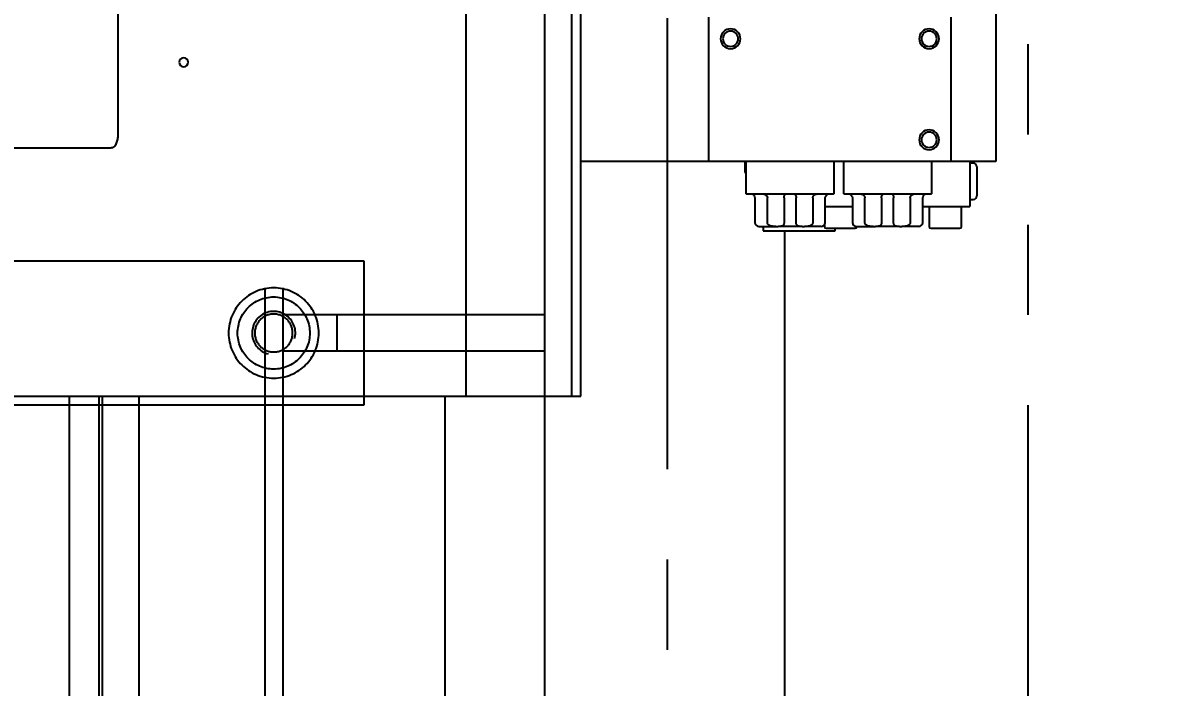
# Model space of a CAD drawing. Header units: millimetres. Extents: x 10462777 to 22643323, y 453826 to 1389191.
# Drawn here: x 11299727 to 11300363, y 597961 to 598329 of the extents above; entities that cross this region are included whole.
import ezdxf

# ---------------------------------------------------------------- set-up
doc = ezdxf.new("R2010")
doc.units = ezdxf.units.MM
doc.header["$LTSCALE"] = 200
doc.header["$MEASUREMENT"] = 0
doc.header["$PDMODE"] = 35
doc.header["$PDSIZE"] = -5
doc.linetypes.add('DASHED', pattern=[3.5, 2, -1.5])
doc.linetypes.add('PHANTOM', pattern=[2.5, 1.25, -0.25, 0.25, -0.25, 0.25, -0.25])
doc.layers.get('0').update_dxf_attribs({"linetype": 'CONTINUOUS'})
doc.layers.get('DEFPOINTS').update_dxf_attribs({"linetype": 'CONTINUOUS'})
doc.layers.add('2', color=2, linetype='CONTINUOUS')
doc.layers.add('LAYOUT', color=8, linetype='CONTINUOUS', lineweight=25)
doc.layers.add('TOP$23', color=7, linetype='CONTINUOUS', true_color=0xffffff)
doc.styles.get("Standard").update_dxf_attribs({"font": 'SYMBOL'})
doc.dimstyles.new('DS ROBOTEC', dxfattribs={"dimscale": 0, "dimtxt": 2.5, "dimasz": 2.5, "dimexe": 0.3, "dimexo": 0.3, "dimgap": 0.5, "dimtad": 1, "dimzin": 9, "dimdsep": 46, "dimtxsty": 'Standard', "dimblk": 'OPEN', "dimcen": 0, "dimclrd": 4, "dimclre": 4, "dimclrt": 110, "dimazin": 2, "dimtm": 1.5, "dimtfac": 1, "dimtmove": 0, "dimatfit": 3, "dimldrblk": 'OPEN', "dimfxl": 1, "dimtfill": 1, "dimtolj": 1, "dimlwd": -1, "dimlwe": -1, "dimarcsym": 0})

# ---------------------------------------------------------------- blocks, each defined once
blk = doc.blocks.new('r710ic')
at = {"layer": 'LAYOUT', "color": 3}
blk.add_circle((272041.37, 104232.63), 2050.12, dxfattribs=at)
blk = doc.blocks.new('A$C7DA30AB0')
at = {"layer": 'LAYOUT', "color": 6, "linetype": 'PHANTOM'}
blk.add_circle((3030.45, 3025.99, 0), 2693.02, dxfattribs=at)
blk = doc.blocks.new('_OPEN')
at = {"color": 0, "linetype": 'ByBlock'}
for p, q in [((-1, 0.1667), (0, 0)), ((0, 0), (-1, -0.1667)), ((0, 0), (-1, 0))]:
    blk.add_line(p, q, dxfattribs=at)
blk = doc.blocks.new('*D367')
at = {"color": 4, "linetype": 'ByBlock', "ltscale": 10, "transparency": 16777216}
for p, q in [((11300640.8, 598366.89), (11300640.8, 596883.44)), ((11300889.41, 596619.67), (11300889.41, 596925.44)), ((11300465.8, 596904.44), (11300290.8, 596904.44)), ((11300640.8, 596904.44), (11300889.41, 596904.44)), ((11301064.41, 596904.44), (11301239.41, 596904.44))]:
    blk.add_line(p, q, dxfattribs=at)
at = {"layer": 'DEFPOINTS', "color": 0, "ltscale": 10, "transparency": 16777216}
for p in [(11300640.8, 598387.89, 0), (11300889.41, 596904.44), (11300889.41, 596598.67, 0)]:
    blk.add_point(p, dxfattribs=at)
at = {"color": 4, "ltscale": 10, "transparency": 16777216, "xscale": 175, "yscale": 175, "zscale": 175}
blk.add_blockref('_OPEN', (11300640.8, 596904.44), dxfattribs=at)
at = {"color": 4, "ltscale": 10, "transparency": 16777216, "xscale": 175, "yscale": 175, "zscale": 175, "rotation": 180}
blk.add_blockref('_OPEN', (11300889.41, 596904.44), dxfattribs=at)
at = {"color": 110, "ltscale": 10, "transparency": 16777216, "insert": (11300765.1, 597063.71), "char_height": 175, "attachment_point": 5, "bg_fill": 3, "box_fill_scale": 1.25, "bg_fill_color": 256, "bg_fill_true_color": 13158600, "bg_fill_transparency": 0}
blk.add_mtext('\\A1;249', dxfattribs=at)

msp = doc.modelspace()

# ---------------------------------------------------------------- linework, layer by layer
at = {"layer": '2', "color": 124, "linetype": 'Continuous'}
for p, q in [((11299779.29829, 598470.79251, 0), (11299779.29829, 598267.00326, 0)), ((11299972.28397, 598121.78755, 0), (11299972.28397, 598470.79251, 0)), ((11300030.79333, 598121.78755, 0), (11300030.79333, 598463.37553, 0)), ((11300035.79341, 598121.78755, 0), (11300035.79341, 598446.79217, 0)), ((11298905.9994, 598259.26174, 0), (11299775.56767, 598259.26174, 0)), ((11299563.7867, 598121.78755, 0), (11299972.28397, 598121.78755, 0)), ((11299972.28397, 598121.78755, 0), (11300030.79333, 598121.78755, 0)), ((11300030.79333, 598121.78755, 0), (11300035.79341, 598121.78755, 0))]:
    msp.add_line(p, q, dxfattribs=at)
at = {"layer": '2', "color": 252, "linetype": 'Continuous'}
for p, q in [((11300265.79667, 598423.29129, 0), (11300265.79667, 598251.7894, 0)), ((11300106.79441, 598251.7894, 0), (11300106.79441, 598331.79054, 0)), ((11300240.79632, 598331.79054, 0), (11300240.79632, 598251.7894, 0)), ((11300240.92132, 598264.20346, 0), (11300240.79632, 598264.20346, 0)), ((11300240.92132, 598263.61873, 0), (11300240.79632, 598263.61873, 0)), ((11300240.92132, 598261.71181, 0), (11300240.79632, 598261.71181, 0)), ((11300106.79488, 598251.7894, 0), (11300035.7945, 598251.7894, 0)), ((11300240.79632, 598251.7894, 0), (11300106.79441, 598251.7894, 0)), ((11300126.7947, 598251.79018, 0), (11300126.7947, 598245.68931, 0)), ((11300235.3977, 598251.6644, 0), (11300235.3977, 598251.7894, 0)), ((11300237.30462, 598251.6644, 0), (11300237.30462, 598251.7894, 0)), ((11300237.88935, 598251.6644, 0), (11300237.88935, 598251.7894, 0)), ((11300265.79667, 598251.7894, 0), (11300240.79452, 598251.7894, 0)), ((11300251.29647, 598251.78924, 0), (11300251.29647, 598226.78904, 0)), ((11300253.2965, 598250.78939, 0), (11300251.29647, 598250.78939, 0)), ((11300255.29652, 598248.78936, 0), (11300255.29652, 598232.78913, 0)), ((11300126.7947, 598245.68931, 0), (11300127.29509, 598245.68931, 0)), ((11300251.29647, 598230.7891, 0), (11300253.2965, 598230.7891, 0)), ((11300171.29572, 598226.78904, 0), (11300186.29578, 598226.78904, 0)), ((11300225.29539, 598226.78904, 0), (11300251.29647, 598226.78904, 0)), ((11300228.79615, 598226.78904, 0), (11300228.79615, 598215.78889, 0)), ((11300246.7964, 598215.78889, 0), (11300246.7964, 598226.78904, 0)), ((11300136.79484, 598215.78918, 0), (11300136.79484, 598213.38885, 0)), ((11300170.79532, 598216.59259, 0), (11300170.79532, 598215.78889, 0)), ((11300171.79534, 598214.78887, 0), (11300179.79545, 598214.78887, 0)), ((11300176.79541, 598213.38885, 0), (11300176.79541, 598214.78888, 0)), ((11300179.79545, 598214.78887, 0), (11300187.79556, 598214.78887, 0)), ((11300229.79616, 598214.78887, 0), (11300237.79627, 598214.78887, 0)), ((11300237.79627, 598214.78887, 0), (11300245.79639, 598214.78887, 0)), ((11300136.79484, 598213.38885, 0), (11300176.79541, 598213.38885, 0)), ((11300148.79501, 597375.90946, 0), (11300148.79501, 598213.38354, 0)), ((11299752.53938, 597375.89318, 0), (11299752.53938, 598121.76994, 0)), ((11299768.78961, 598121.79787, 0), (11299768.78961, 597375.90524, 0)), ((11299770.78964, 597375.9293, 0), (11299770.78964, 598121.8149, 0)), ((11299790.84243, 598121.79335, 0), (11299790.84243, 597121.77757, 0)), ((11299960.73984, 597121.77757, 0), (11299960.73984, 598121.79335, 0)), ((11299752.54063, 598116.78748, 0), (11299672.78825, 598116.78748, 0))]:
    msp.add_line(p, q, dxfattribs=at)
at = {"layer": '2', "color": 60, "linetype": 'Continuous'}
for p, q in [((11300127.29471, 598251.7894, 0), (11300127.29471, 598233.78914, 0)), ((11300176.2954, 598233.78914, 0), (11300176.2954, 598251.7894, 0)), ((11300181.29547, 598251.7894, 0), (11300181.29547, 598233.78914, 0)), ((11300230.29617, 598233.78914, 0), (11300230.29617, 598251.7894, 0)), ((11300127.66692, 598233.78914, 0), (11300127.29471, 598233.78914, 0)), ((11300127.66692, 598233.78914, 0), (11300131.93421, 598233.78914, 0)), ((11300131.93421, 598233.78914, 0), (11300137.35073, 598233.78914, 0)), ((11300137.35073, 598233.78914, 0), (11300166.23937, 598233.78914, 0)), ((11300166.23937, 598233.78914, 0), (11300171.65589, 598233.78914, 0)), ((11300171.65589, 598233.78914, 0), (11300175.92319, 598233.78914, 0)), ((11300176.2954, 598233.78914, 0), (11300175.92319, 598233.78914, 0)), ((11300181.66769, 598233.78914, 0), (11300181.29547, 598233.78914, 0)), ((11300181.66769, 598233.78914, 0), (11300185.93498, 598233.78914, 0)), ((11300185.93498, 598233.78914, 0), (11300191.3515, 598233.78914, 0)), ((11300191.3515, 598233.78914, 0), (11300220.24014, 598233.78914, 0)), ((11300220.24014, 598233.78914, 0), (11300225.65666, 598233.78914, 0)), ((11300225.65666, 598233.78914, 0), (11300229.92395, 598233.78914, 0)), ((11300230.29617, 598233.78914, 0), (11300229.92395, 598233.78914, 0)), ((11300132.29478, 598231.58911, 0), (11300132.29478, 598217.98892, 0)), ((11300139.23776, 598217.98892, 0), (11300139.23776, 598231.58911, 0)), ((11300148.43566, 598231.58911, 0), (11300148.43566, 598217.98892, 0)), ((11300155.15445, 598217.98892, 0), (11300155.15445, 598231.58911, 0)), ((11300164.35235, 598231.58911, 0), (11300164.35235, 598217.98892, 0)), ((11300171.29533, 598217.98892, 0), (11300171.29533, 598231.58911, 0)), ((11300186.29554, 598231.58911, 0), (11300186.29554, 598217.98892, 0)), ((11300193.23852, 598217.98892, 0), (11300193.23852, 598231.58911, 0)), ((11300202.43643, 598231.58911, 0), (11300202.43643, 598217.98892, 0)), ((11300209.15521, 598217.98892, 0), (11300209.15521, 598231.58911, 0)), ((11300218.35312, 598231.58911, 0), (11300218.35312, 598217.98892, 0)), ((11300225.2961, 598217.98892, 0), (11300225.2961, 598231.58911, 0)), ((11300134.49481, 598215.78889, 0), (11300143.8742, 598215.78889, 0)), ((11300143.8742, 598215.78889, 0), (11300145.10229, 598215.78889, 0)), ((11300158.48781, 598215.78889, 0), (11300145.10229, 598215.78889, 0)), ((11300158.48781, 598215.78889, 0), (11300159.71591, 598215.78889, 0)), ((11300169.0953, 598215.78889, 0), (11300159.71591, 598215.78889, 0)), ((11300188.49557, 598215.78889, 0), (11300197.87497, 598215.78889, 0)), ((11300197.87497, 598215.78889, 0), (11300199.10306, 598215.78889, 0)), ((11300212.48858, 598215.78889, 0), (11300199.10306, 598215.78889, 0)), ((11300212.48858, 598215.78889, 0), (11300213.71667, 598215.78889, 0)), ((11300223.09607, 598215.78889, 0), (11300213.71667, 598215.78889, 0))]:
    msp.add_line(p, q, dxfattribs=at)
at = {"layer": '2', "color": 252, "linetype": 'Continuous', "extrusion": (0, 0, -1)}
for centre, radius in [((-11300118.79458, 598319.79037, 0), 5.50008), ((-11300118.79458, 598319.79037, 0), 4.25006), ((-11300228.79615, 598319.79037, 0), 5.50008), ((-11300228.79615, 598319.79037, 0), 4.25006), ((-11300228.79615, 598263.78957, 0), 5.50008), ((-11300228.79615, 598263.78957, 0), 4.25006)]:
    msp.add_circle(centre, radius, dxfattribs=at)
at = {"layer": '2', "color": 124, "linetype": 'Continuous', "extrusion": (0, 0, -1)}
msp.add_circle((-11299815.79028, 598306.79018, 0), 2.50004, dxfattribs=at)
at = {"layer": '2', "color": 252, "linetype": 'Continuous'}
for centre, radius, start, end in [((11300253.2965, 598248.78936, 0), 2.00003, 0, 90), ((11300253.2965, 598232.78913, 0), 2.00003, 270, 0), ((11300171.79534, 598215.78889, 0), 1.00001, 180, 270), ((11300187.79556, 598215.78889, 0), 1.00001, 270, 0), ((11300229.79616, 598215.78889, 0), 1.00001, 180, 270), ((11300245.79639, 598215.78889, 0), 1.00001, 270, 0)]:
    msp.add_arc(centre, radius, start, end, dxfattribs=at)
at = {"layer": '2', "color": 60, "linetype": 'Continuous', "extrusion": (0, 0, -1)}
for centre, start, end in [((-11300130.09475, 598231.58911, 0), 90, 180), ((-11300173.49536, 598231.58911, 0), 0, 90), ((-11300184.09551, 598231.58911, 0), 90, 180), ((-11300227.49613, 598231.58911, 0), 0, 90)]:
    msp.add_arc(centre, 2.20003, start, end, dxfattribs=at)
at = {"layer": '2', "color": 60, "linetype": 'Continuous'}
for centre, start, end in [((11300134.49481, 598217.98892, 0), 180, 270), ((11300169.0953, 598217.98892, 0), 270, 0), ((11300188.49557, 598217.98892, 0), 180, 270), ((11300223.09607, 598217.98892, 0), 270, 0)]:
    msp.add_arc(centre, 2.20003, start, end, dxfattribs=at)
at = {"layer": '2', "color": 124, "linetype": 'Continuous'}
msp.add_open_spline([(11299779.29829, 598267.00326, 0), (11299779.29829, 598266.22132, 0), (11299779.25256, 598265.44526, 0), (11299779.09978, 598264.29199, 0), (11299779.03468, 598263.90939, 0), (11299778.86969, 598263.14866, 0), (11299778.76938, 598262.76883, 0), (11299778.5247, 598262.02448, 0), (11299778.38072, 598261.65978, 0), (11299778.03084, 598260.95692, 0), (11299777.8283, 598260.62378, 0), (11299777.33262, 598260.01752, 0), (11299777.03888, 598259.74698, 0), (11299776.52183, 598259.4594, 0), (11299776.34161, 598259.38588, 0), (11299775.96431, 598259.28678, 0), (11299775.76585, 598259.26174, 0), (11299775.56767, 598259.26174, 0)], degree=3, knots=[0, 0, 0, 0, 0.25, 0.25, 0.375, 0.375, 0.5, 0.5, 0.625, 0.625, 0.75, 0.75, 0.875, 0.875, 0.9375, 0.9375, 1, 1, 1, 1], dxfattribs=at)
at = {"layer": '2', "color": 60, "linetype": 'Continuous'}
for points, knots in [([(11300136.80042, 598233.78914, 0), (11300136.93997, 598233.78914, 0), (11300137.08267, 598233.7746, 0), (11300137.36295, 598233.71956, 0), (11300137.50191, 598233.67917, 0), (11300137.91498, 598233.52019, 0), (11300138.17408, 598233.36945, 0), (11300138.64499, 598232.97994, 0), (11300138.84583, 598232.75187, 0), (11300139.073, 598232.34333, 0), (11300139.13277, 598232.20102, 0), (11300139.21548, 598231.9024, 0), (11300139.23776, 598231.74593, 0), (11300139.23776, 598231.58911, 0)], [0, 0, 0, 0, 0.125, 0.125, 0.25, 0.25, 0.5, 0.5, 0.75, 0.75, 0.875, 0.875, 1, 1, 1, 1]), ([(11300148.43566, 598231.58911, 0), (11300148.43566, 598231.74595, 0), (11300148.44689, 598231.89868, 0), (11300148.48874, 598232.19678, 0), (11300148.51968, 598232.34216, 0), (11300148.59372, 598232.61169, 0), (11300148.63758, 598232.73921, 0), (11300148.73162, 598232.97265, 0), (11300148.7816, 598233.07859, 0), (11300148.88459, 598233.27146, 0), (11300148.93807, 598233.35889, 0), (11300149.04288, 598233.50978, 0), (11300149.09446, 598233.57385, 0), (11300149.19466, 598233.67908, 0), (11300149.2435, 598233.72019, 0), (11300149.33378, 598233.77493, 0), (11300149.37567, 598233.78914, 0), (11300149.41411, 598233.78914, 0)], [0, 0, 0, 0, 0.125, 0.125, 0.25, 0.25, 0.375, 0.375, 0.5, 0.5, 0.625, 0.625, 0.75, 0.75, 0.875, 0.875, 1, 1, 1, 1]), ([(11300154.17599, 598233.78914, 0), (11300154.21443, 598233.78914, 0), (11300154.2563, 598233.77493, 0), (11300154.34653, 598233.72024, 0), (11300154.39536, 598233.67917, 0), (11300154.49559, 598233.57392, 0), (11300154.54719, 598233.50982, 0), (11300154.65202, 598233.35892, 0), (11300154.7055, 598233.27147, 0), (11300154.80835, 598233.07889, 0), (11300154.85821, 598232.97322, 0), (11300154.95196, 598232.74073, 0), (11300154.99601, 598232.61283, 0), (11300155.07008, 598232.34362, 0), (11300155.10086, 598232.19977, 0), (11300155.14321, 598231.89938, 0), (11300155.15445, 598231.74599, 0), (11300155.15445, 598231.58911, 0)], [0, 0, 0, 0, 0.125, 0.125, 0.25, 0.25, 0.375, 0.375, 0.5, 0.5, 0.625, 0.625, 0.75, 0.75, 0.875, 0.875, 1, 1, 1, 1]), ([(11300164.35235, 598231.58911, 0), (11300164.35235, 598231.74602, 0), (11300164.37398, 598231.89881, 0), (11300164.45589, 598232.19703, 0), (11300164.51684, 598232.34247, 0), (11300164.66633, 598232.61208, 0), (11300164.75644, 598232.73963, 0), (11300164.95594, 598232.97312, 0), (11300165.06485, 598233.07907, 0), (11300165.29828, 598233.27196, 0), (11300165.42395, 598233.35939, 0), (11300165.68228, 598233.51024, 0), (11300165.81541, 598233.57429, 0), (11300166.08924, 598233.67945, 0), (11300166.23083, 598233.7205, 0), (11300166.51083, 598233.77504, 0), (11300166.65045, 598233.78914, 0), (11300166.78969, 598233.78914, 0)], [0, 0, 0, 0, 0.125, 0.125, 0.25, 0.25, 0.375, 0.375, 0.5, 0.5, 0.625, 0.625, 0.75, 0.75, 0.875, 0.875, 1, 1, 1, 1]), ([(11300190.80119, 598233.78914, 0), (11300190.94073, 598233.78914, 0), (11300191.08344, 598233.7746, 0), (11300191.36372, 598233.71956, 0), (11300191.50268, 598233.67917, 0), (11300191.91575, 598233.52019, 0), (11300192.17484, 598233.36945, 0), (11300192.64576, 598232.97994, 0), (11300192.8466, 598232.75187, 0), (11300193.07376, 598232.34333, 0), (11300193.13354, 598232.20102, 0), (11300193.21625, 598231.9024, 0), (11300193.23852, 598231.74593, 0), (11300193.23852, 598231.58911, 0)], [0, 0, 0, 0, 0.125, 0.125, 0.25, 0.25, 0.5, 0.5, 0.75, 0.75, 0.875, 0.875, 1, 1, 1, 1]), ([(11300202.43643, 598231.58911, 0), (11300202.43643, 598231.74595, 0), (11300202.44765, 598231.89868, 0), (11300202.48951, 598232.19678, 0), (11300202.52045, 598232.34216, 0), (11300202.59449, 598232.61169, 0), (11300202.63835, 598232.73921, 0), (11300202.73239, 598232.97265, 0), (11300202.78236, 598233.07859, 0), (11300202.88536, 598233.27146, 0), (11300202.93884, 598233.35889, 0), (11300203.04365, 598233.50978, 0), (11300203.09523, 598233.57385, 0), (11300203.19542, 598233.67908, 0), (11300203.24427, 598233.72019, 0), (11300203.33455, 598233.77493, 0), (11300203.37644, 598233.78914, 0), (11300203.41488, 598233.78914, 0)], [0, 0, 0, 0, 0.125, 0.125, 0.25, 0.25, 0.375, 0.375, 0.5, 0.5, 0.625, 0.625, 0.75, 0.75, 0.875, 0.875, 1, 1, 1, 1]), ([(11300208.17676, 598233.78914, 0), (11300208.2152, 598233.78914, 0), (11300208.25707, 598233.77493, 0), (11300208.3473, 598233.72024, 0), (11300208.39613, 598233.67917, 0), (11300208.49636, 598233.57392, 0), (11300208.54796, 598233.50982, 0), (11300208.65279, 598233.35892, 0), (11300208.70627, 598233.27147, 0), (11300208.80912, 598233.07889, 0), (11300208.85898, 598232.97322, 0), (11300208.95272, 598232.74073, 0), (11300208.99678, 598232.61283, 0), (11300209.07085, 598232.34362, 0), (11300209.10163, 598232.19977, 0), (11300209.14397, 598231.89938, 0), (11300209.15521, 598231.74599, 0), (11300209.15521, 598231.58911, 0)], [0, 0, 0, 0, 0.125, 0.125, 0.25, 0.25, 0.375, 0.375, 0.5, 0.5, 0.625, 0.625, 0.75, 0.75, 0.875, 0.875, 1, 1, 1, 1]), ([(11300218.35312, 598231.58911, 0), (11300218.35312, 598231.74602, 0), (11300218.37475, 598231.89881, 0), (11300218.45665, 598232.19703, 0), (11300218.51761, 598232.34247, 0), (11300218.6671, 598232.61208, 0), (11300218.7572, 598232.73963, 0), (11300218.9567, 598232.97312, 0), (11300219.06562, 598233.07907, 0), (11300219.29904, 598233.27196, 0), (11300219.42471, 598233.35939, 0), (11300219.68304, 598233.51024, 0), (11300219.81618, 598233.57429, 0), (11300220.09001, 598233.67945, 0), (11300220.2316, 598233.7205, 0), (11300220.5116, 598233.77504, 0), (11300220.65121, 598233.78914, 0), (11300220.79045, 598233.78914, 0)], [0, 0, 0, 0, 0.125, 0.125, 0.25, 0.25, 0.375, 0.375, 0.5, 0.5, 0.625, 0.625, 0.75, 0.75, 0.875, 0.875, 1, 1, 1, 1]), ([(11300143.8742, 598215.78889, 0), (11300143.42192, 598215.78889, 0), (11300142.95982, 598215.78891, 0), (11300142.25574, 598215.82741, 0), (11300142.01913, 598215.84698, 0), (11300141.54264, 598215.91152, 0), (11300141.30483, 598215.95633, 0), (11300140.83994, 598216.08452, 0), (11300140.60947, 598216.16939, 0), (11300140.18302, 598216.38918, 0), (11300139.98477, 598216.52405, 0), (11300139.72192, 598216.77852, 0), (11300139.64272, 598216.86968, 0), (11300139.50236, 598217.06576, 0), (11300139.44062, 598217.17201, 0), (11300139.341, 598217.39314, 0), (11300139.30301, 598217.50739, 0), (11300139.25131, 598217.74349, 0), (11300139.23776, 598217.86623, 0), (11300139.23776, 598217.98892, 0)], [0, 0, 0, 0, 0.25, 0.25, 0.375, 0.375, 0.5, 0.5, 0.625, 0.625, 0.75, 0.75, 0.8125, 0.8125, 0.875, 0.875, 0.9375, 0.9375, 1, 1, 1, 1]), ([(11300148.43566, 598217.98892, 0), (11300148.43566, 598217.86634, 0), (11300148.42887, 598217.74615, 0), (11300148.4022, 598217.51026, 0), (11300148.38194, 598217.39328, 0), (11300148.30279, 598217.06195, 0), (11300148.22439, 598216.86234, 0), (11300148.02768, 598216.52616, 0), (11300147.908, 598216.3871, 0), (11300147.64336, 598216.16714, 0), (11300147.49571, 598216.08312, 0), (11300147.02318, 598215.89104, 0), (11300146.67355, 598215.8402, 0), (11300145.91689, 598215.78864, 0), (11300145.51896, 598215.78889, 0), (11300145.10229, 598215.78889, 0)], [0, 0, 0, 0, 0.0625, 0.0625, 0.125, 0.125, 0.25, 0.25, 0.375, 0.375, 0.5, 0.5, 0.75, 0.75, 1, 1, 1, 1]), ([(11300158.48781, 598215.78889, 0), (11300158.0663, 598215.78889, 0), (11300157.66743, 598215.78891, 0), (11300157.1051, 598215.82741, 0), (11300156.9236, 598215.84698, 0), (11300156.57299, 598215.91152, 0), (11300156.4055, 598215.95633, 0), (11300156.09177, 598216.08452, 0), (11300155.94344, 598216.16939, 0), (11300155.68021, 598216.38918, 0), (11300155.56374, 598216.52405, 0), (11300155.41473, 598216.77852, 0), (11300155.37081, 598216.86968, 0), (11300155.29412, 598217.06576, 0), (11300155.26104, 598217.17201, 0), (11300155.20818, 598217.39314, 0), (11300155.18834, 598217.50739, 0), (11300155.16143, 598217.74349, 0), (11300155.15445, 598217.86623, 0), (11300155.15445, 598217.98892, 0)], [0, 0, 0, 0, 0.25, 0.25, 0.375, 0.375, 0.5, 0.5, 0.625, 0.625, 0.75, 0.75, 0.8125, 0.8125, 0.875, 0.875, 0.9375, 0.9375, 1, 1, 1, 1]), ([(11300164.35235, 598217.98892, 0), (11300164.35235, 598217.86634, 0), (11300164.33917, 598217.74615, 0), (11300164.28793, 598217.51026, 0), (11300164.24915, 598217.39328, 0), (11300164.09994, 598217.06195, 0), (11300163.95464, 598216.86234, 0), (11300163.60766, 598216.52616, 0), (11300163.40389, 598216.3871, 0), (11300162.9754, 598216.16714, 0), (11300162.74614, 598216.08312, 0), (11300162.04637, 598215.89104, 0), (11300161.57029, 598215.8402, 0), (11300160.6232, 598215.78864, 0), (11300160.16298, 598215.78889, 0), (11300159.71591, 598215.78889, 0)], [0, 0, 0, 0, 0.0625, 0.0625, 0.125, 0.125, 0.25, 0.25, 0.375, 0.375, 0.5, 0.5, 0.75, 0.75, 1, 1, 1, 1]), ([(11300197.87497, 598215.78889, 0), (11300197.42269, 598215.78889, 0), (11300196.96059, 598215.78891, 0), (11300196.2565, 598215.82741, 0), (11300196.0199, 598215.84698, 0), (11300195.54341, 598215.91152, 0), (11300195.30559, 598215.95633, 0), (11300194.84071, 598216.08452, 0), (11300194.61024, 598216.16939, 0), (11300194.18379, 598216.38918, 0), (11300193.98553, 598216.52405, 0), (11300193.72269, 598216.77852, 0), (11300193.64349, 598216.86968, 0), (11300193.50313, 598217.06576, 0), (11300193.44139, 598217.17201, 0), (11300193.34177, 598217.39314, 0), (11300193.30377, 598217.50739, 0), (11300193.25208, 598217.74349, 0), (11300193.23852, 598217.86623, 0), (11300193.23852, 598217.98892, 0)], [0, 0, 0, 0, 0.25, 0.25, 0.375, 0.375, 0.5, 0.5, 0.625, 0.625, 0.75, 0.75, 0.8125, 0.8125, 0.875, 0.875, 0.9375, 0.9375, 1, 1, 1, 1]), ([(11300202.43643, 598217.98892, 0), (11300202.43643, 598217.86634, 0), (11300202.42963, 598217.74615, 0), (11300202.40297, 598217.51026, 0), (11300202.38271, 598217.39328, 0), (11300202.30356, 598217.06195, 0), (11300202.22516, 598216.86234, 0), (11300202.02845, 598216.52616, 0), (11300201.90877, 598216.3871, 0), (11300201.64413, 598216.16714, 0), (11300201.49648, 598216.08312, 0), (11300201.02395, 598215.89104, 0), (11300200.67432, 598215.8402, 0), (11300199.91766, 598215.78864, 0), (11300199.51973, 598215.78889, 0), (11300199.10306, 598215.78889, 0)], [0, 0, 0, 0, 0.0625, 0.0625, 0.125, 0.125, 0.25, 0.25, 0.375, 0.375, 0.5, 0.5, 0.75, 0.75, 1, 1, 1, 1]), ([(11300212.48858, 598215.78889, 0), (11300212.06706, 598215.78889, 0), (11300211.6682, 598215.78891, 0), (11300211.10587, 598215.82741, 0), (11300210.92437, 598215.84698, 0), (11300210.57376, 598215.91152, 0), (11300210.40627, 598215.95633, 0), (11300210.09254, 598216.08452, 0), (11300209.9442, 598216.16939, 0), (11300209.68098, 598216.38918, 0), (11300209.56451, 598216.52405, 0), (11300209.41549, 598216.77852, 0), (11300209.37158, 598216.86968, 0), (11300209.29488, 598217.06576, 0), (11300209.2618, 598217.17201, 0), (11300209.20895, 598217.39314, 0), (11300209.18911, 598217.50739, 0), (11300209.1622, 598217.74349, 0), (11300209.15521, 598217.86623, 0), (11300209.15521, 598217.98892, 0)], [0, 0, 0, 0, 0.25, 0.25, 0.375, 0.375, 0.5, 0.5, 0.625, 0.625, 0.75, 0.75, 0.8125, 0.8125, 0.875, 0.875, 0.9375, 0.9375, 1, 1, 1, 1]), ([(11300218.35312, 598217.98892, 0), (11300218.35312, 598217.86634, 0), (11300218.33994, 598217.74615, 0), (11300218.2887, 598217.51026, 0), (11300218.24991, 598217.39328, 0), (11300218.1007, 598217.06195, 0), (11300217.9554, 598216.86234, 0), (11300217.60842, 598216.52616, 0), (11300217.40465, 598216.3871, 0), (11300216.97617, 598216.16714, 0), (11300216.74691, 598216.08312, 0), (11300216.04714, 598215.89104, 0), (11300215.57106, 598215.8402, 0), (11300214.62396, 598215.78864, 0), (11300214.16375, 598215.78889, 0), (11300213.71667, 598215.78889, 0)], [0, 0, 0, 0, 0.0625, 0.0625, 0.125, 0.125, 0.25, 0.25, 0.375, 0.375, 0.5, 0.5, 0.75, 0.75, 1, 1, 1, 1])]:
    msp.add_open_spline(points, degree=3, knots=knots, dxfattribs=at)
at = {"layer": 'TOP$23', "color": 155, "linetype": 'PHANTOM'}
for p, q in [((11300283.66913, 593866.71124), (11300283.66913, 601531.71124)), ((11300083.66913, 601331.21124), (11300083.66913, 594066.71124))]:
    msp.add_line(p, q, dxfattribs=at)
at = {"layer": 'TOP$23', "linetype": 'DASHED'}
for p, q in [((11299860.66913, 600981.71124), (11299860.66913, 594581.71124)), ((11299870.66913, 600981.71124), (11299870.66913, 594581.71124)), ((11299900.66913, 598166.71124), (11299870.66913, 598166.71124)), ((11299900.66913, 598166.71124), (11299900.66913, 598146.71124)), ((11300015.66913, 598166.71124), (11299900.66913, 598166.71124)), ((11299900.66913, 598146.71124), (11299870.66913, 598146.71124)), ((11300015.66913, 598146.71124), (11299900.66913, 598146.71124))]:
    msp.add_line(p, q, dxfattribs=at)
at = {"layer": 'TOP$23', "linetype": 'Continuous'}
msp.add_line((11300015.66913, 600981.71124), (11300015.66913, 596881.71124), dxfattribs=at)
at = {"layer": 'TOP$23', "linetype": 'PHANTOM'}
for p, q in [((11299675.66913, 598196.71124), (11299915.66913, 598196.71124)), ((11299915.66913, 598196.71124), (11299915.66913, 598116.71124)), ((11299915.66913, 598116.71124), (11299675.66913, 598116.71124))]:
    msp.add_line(p, q, dxfattribs=at)
at = {"layer": 'TOP$23', "linetype": 'PHANTOM', "extrusion": (0, 0, -1)}
for radius in [25, 10.5]:
    msp.add_circle((-11299865.66913, 598156.71124), radius, dxfattribs=at)
at = {"layer": 'TOP$23', "linetype": 'DASHED'}
msp.add_circle((11299865.66913, 598156.71124), 20, dxfattribs=at)
msp.add_arc((11299865.66913, 598156.71124), 12, 344.99999993, 254.99999998, dxfattribs=at)

# ---------------------------------------------------------------- block references
at = {"ltscale": 10, "rotation": 180}
msp.add_blockref('A$C7DA30AB0', (11304764.24811, 600747.76955, 0), dxfattribs=at)
at = {"layer": 'LAYOUT', "color": 2, "rotation": 89.99999999999999}
msp.add_blockref('r710ic', (11403573.40786, 324839.74027, 0), dxfattribs=at)

# ---------------------------------------------------------------- next in the draw order: dimensions: what is measured, and where the dimension line sits
at = {"ltscale": 10}
dim = msp.add_linear_dim(base=(11300889.40943, 596904.44423, 0), p1=(11300640.79795, 598387.8894, 0), p2=(11300889.40943, 596598.67472, 0), angle=180, dimstyle='DS ROBOTEC', override={"dimscale": 70, "dimgap": 1, "dimdec": 0, "dimarcsym": 1}, dxfattribs=at)
dim.commit()
dim.dimension.update_dxf_attribs({"geometry": '*D367', "text_midpoint": (11300765.10369, 596904.44423, 0), "dimtype": 160})

doc.saveas('drawing.dxf')
